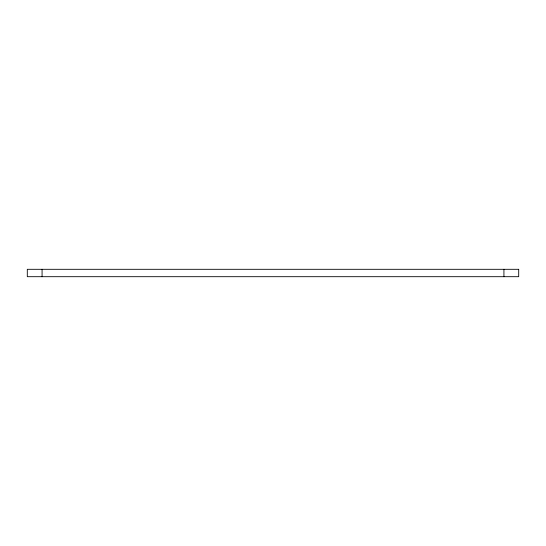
<?xml version="1.0" encoding="UTF-8"?>
<svg xmlns="http://www.w3.org/2000/svg" width="546" height="546" viewBox="0 0 546 546"><rect width="100%" height="100%" fill="white"/><g stroke="black" fill="none" stroke-linecap="round" stroke-linejoin="round"><path stroke-width="0.82" d="M503.924 269.308L503.924 276.692M42.076 269.308L42.076 276.692M518.7 269.308L27.3 269.308L27.3 276.692L518.7 276.692L518.7 269.308"/></g></svg>
